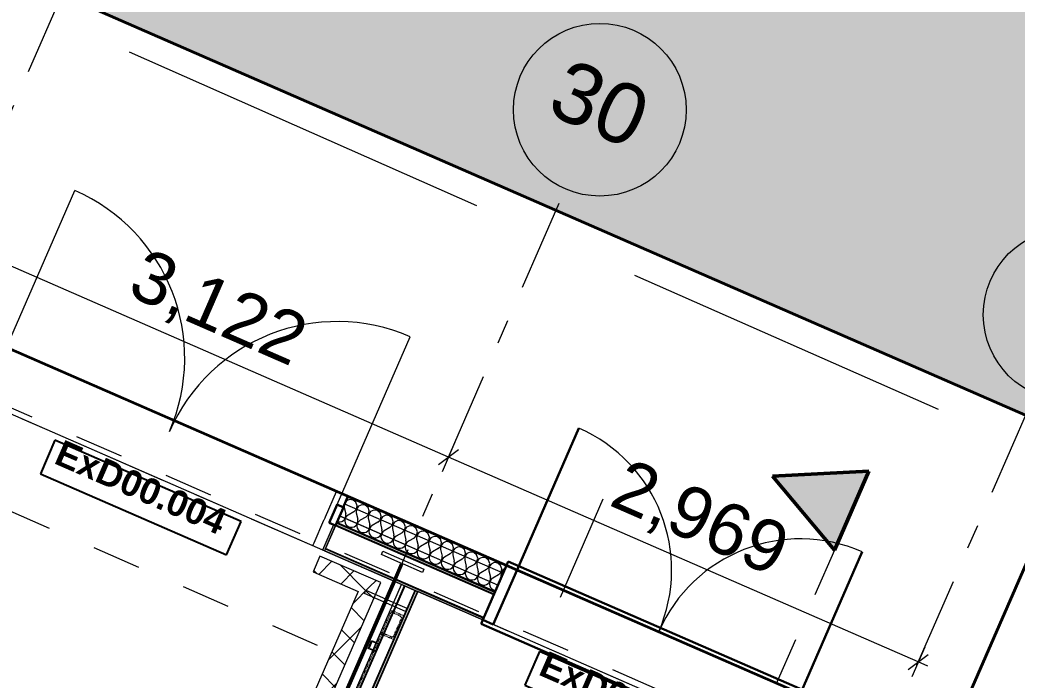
# Model space of a CAD drawing. Header units: millimetres. Extents: x -99530 to 1067232, y -97212 to 137997.
# Drawn here: x 17116 to 22893, y -31036 to -27214 of the extents above; entities that cross this region are included whole.
import ezdxf
from ezdxf.enums import TextEntityAlignment as Align

# ---------------------------------------------------------------- set-up
doc = ezdxf.new("R2010")
doc.units = ezdxf.units.MM
doc.header["$MEASUREMENT"] = 0
for name, pattern in [('3MM-HIDDEN', [6, 3, -3]), ('Dashed', [564.444447, 282.222223, -282.222223]), ('Double Dashed', [1093.611073, 529.166651, -211.666656, 141.111112, -211.666656])]:
    doc.linetypes.add(name, pattern=pattern)
for name, color, linetype, lineweight in [('A-20-M_Hard_Landscape_Pen_No__193', 7, 'Continuous', 18), ('A-25-M_Wall_Ext_Pen_No__87', 8, 'Continuous', 20), ('A-25-M_Wall_Int_Pen_No__1', 7, 'Continuous', 13), ('A-95-MC_Marker_Section_P2.Marker_Pen_No__1', 7, 'Continuous', 13), ('COLUMN.IFC Import_Pen_No__2', 8, 'Continuous', 15), ('New_A-20-M_Hard_Landscape-Phase 2_Pen_No__1', 7, 'Continuous', 13), ('New_A-25-M_Wall_Ext_Pen_No__1', 7, 'Continuous', 13), ('New_A-25-M_Wall_Int_Pen_No__1', 7, 'Continuous', 13), ('New_A-95-D_Dim_Grid.Dim_Pen_No__4', 7, 'Continuous', 20), ('New_A-95-P_Drawing_Pen_No__156', 5, 'Continuous', 50), ('New_ArchiCAD Door Markers_Pen_No__1', 7, 'Continuous', 13), ('New_ArchiCAD Door Markers_Pen_No__5', 7, 'Continuous', 25), ('New_ArchiCAD Doors_Pen_No__1', 7, 'Continuous', 13), ('New_ArchiCAD Doors_Pen_No__3', 7, 'Continuous', 18), ('New_ArchiCAD Zone Stamps_Pen_No__6', 7, 'Continuous', 35), ('New_ArchiCAD Zone Stamps_Pen_No__9', 7, 'Continuous', 13)]:
    doc.layers.add(name, color=color, linetype=linetype, lineweight=lineweight)
for name, color, linetype in [('A-25-M_Wall_Ext', 7, 'Continuous'), ('A-25-M_Wall_Int', 7, 'Continuous'), ('A-95-MC_Marker_Section_P2.Marker', 7, 'Continuous'), ('COLUMN.IFC Import', 7, 'Continuous'), ('New_A-05-M_Gross_Int_Circulation', 7, 'Continuous'), ('New_A-05-M_Gross_Int_Engineering', 7, 'Continuous'), ('New_A-15-MG_Structural_Grid_Phase_2', 7, 'Continuous'), ('New_A-20-M_Hard_Landscape', 7, 'Continuous'), ('New_A-25-M_Wall_Ext', 7, 'Continuous'), ('New_A-25-M_Wall_Int', 7, 'Continuous'), ('New_A-95-D_Dim_Grid.Dim', 7, 'Continuous'), ('New_ArchiCAD Door Markers', 7, 'Continuous'), ('New_ArchiCAD Doors', 7, 'Continuous')]:
    doc.layers.add(name, color=color, linetype=linetype)
for name, color, linetype, lineweight, true_color in [('A-25-M_Wall_Int_Pen_No__107', 7, 'Continuous', 15, 0xa6a6a6), ('A-95-MC_Marker_Section_P2.Marker_Pen_No__25', 7, 'Continuous', 50, 0x2a2a2a), ('New_A-05-M_Gross_Int_Circulation_Pen_No__74', 7, 'Continuous', 20, 0x606060), ('New_A-05-M_Gross_Int_Engineering_Pen_No__74', 7, 'Continuous', 20, 0x606060), ('New_A-15-MG_Structural_Grid_Phase_2_Pen_No__222', 7, 'Continuous', 13, 0x65af33), ('New_A-20-M_Hard_Landscape-Phase 2_Pen_No__102', 7, 'Continuous', 15, 0xcccccc), ('New_A-20-M_Hard_Landscape-Phase 2_Pen_No__148', 7, 'Continuous', 0, 0x444444), ('New_A-20-M_Hard_Landscape_Pen_No__53', 7, 'Continuous', 35, 0x444444), ('New_A-25-M_Wall_Ext_Pen_No__107', 7, 'Continuous', 15, 0xa6a6a6), ('New_A-25-M_Wall_Int_Pen_No__107', 7, 'Continuous', 15, 0xa6a6a6), ('New_A-35-M_FFE_Fixed_Pen_No__64', 7, 'Continuous', 20, 0x606060), ('New_A-95-P_Drawing_Pen_No__241', 7, 'Continuous', 13, 0xc30c20), ('New_A-95-P_Drawing_Pen_No__61', 7, 'Continuous', 20, 0x6a6a6a), ('New_ArchiCAD Doors_Pen_No__23', 7, 'Continuous', 30, 0x2a2a2a), ('New_ArchiCAD Doors_Pen_No__43', 7, 'Continuous', 30, 0x444444), ('New_ArchiCAD Doors_Pen_No__63', 7, 'Continuous', 20, 0x606060)]:
    doc.layers.add(name, color=color, linetype=linetype, lineweight=lineweight, true_color=true_color)
doc.styles.add('GENERATED_STYLE_1', font='')
doc.styles.add('GENERATED_STYLE_2', font='')
doc.styles.add('GENERATED_STYLE_3', font='')
doc.styles.add('GENERATED_STYLE_4', font='')
doc.styles.get('GENERATED_STYLE_1').set_extended_font_data('Arial', bold=True)
doc.styles.get('GENERATED_STYLE_2').set_extended_font_data('Swis721 BT', bold=True)
doc.styles.get('GENERATED_STYLE_3').set_extended_font_data('Arial')
doc.styles.get('GENERATED_STYLE_4').set_extended_font_data('Swis721 BT')
doc.linetypes.add('Double Slash', pattern='A,0,[6,EC-MA-00-GF-DR-A-00361 Phase 2 Hub Ground Floor GA-S2-P191.Shx,S=15.679012,R=0,X=0,Y=0],-1975.555563,0', length=1975.555563)
doc.dimstyles.new('GENERATED_STYLE__5', dxfattribs={"dimtxt": 300, "dimasz": 95, "dimexe": 0.18, "dimexo": 0, "dimgap": 0.09, "dimtad": 1, "dimdec": 0, "dimzin": 0, "dimdsep": 46, "dimtxsty": 'GENERATED_STYLE_4', "dimblk": 'ARROWHEAD_2', "dimblk1": 'ARROWHEAD_2', "dimblk2": 'ARROWHEAD_2', "dimcen": 0.09, "dimclrd": 7, "dimclre": 7, "dimclrt": 7, "dimadec": 0, "dimazin": 0, "dimtfac": 1, "dimtdec": 4, "dimtmove": 0, "dimatfit": 3, "dimfxl": 1, "dimtolj": 1, "dimtzin": 0, "dimarcsym": 0})
pattern_1 = [(0, (0, 0), (0, 173.2051), [0, -100]), (0, (50, 86.6), (0, 173.2051), [0, -100])]
pattern_2 = [(45, (0, 0), (-91.92388, 91.92388), []), (135, (0, 0), (91.92388, 91.92388), [])]

# ---------------------------------------------------------------- blocks, each defined once
blk = doc.blocks.new('Mesh_13_1', base_point=(11992.7, -24727.1))
at = {"layer": 'New_A-20-M_Hard_Landscape_Pen_No__53', "linetype": 'Continuous', "flags": 128}
blk.add_lwpolyline([(11992.7, -24727.1), (11193.3, -26560.4), (22460.6, -31473.5), (23260, -29640.2), (13970.8, -25589.7), (19905.1, -11980.5), (28925.9, -15914), (28987.7, -15772.3), (40919.8, -20975.3), (41987.2, -18527.4), (19056.2, -8528.3)], close=True, dxfattribs=at)
blk = doc.blocks.new('Mesh_23_2', base_point=(11792.7, -55938.3))
at = {"layer": 'New_A-20-M_Hard_Landscape_Pen_No__53', "linetype": 'Continuous', "flags": 128}
blk.add_lwpolyline([(11792.7, -55938.3), (14359.3, -57057.5), (15158.7, -55224.2), (25027.4, -32592.2), (25826.6, -30759.4), (23260, -29640.2), (22460.6, -31473.5), (12592.1, -54105)], close=True, dxfattribs=at)
blk = doc.blocks.new('Wall_310_2', base_point=(19885.8, -30485.6))
at = {"layer": 'A-25-M_Wall_Ext_Pen_No__87', "linetype": 'Continuous', "flags": 128}
for points in [[(18997.7, -30019.8), (18968.9, -30085.8)], [(18998.5, -30017.9), (18997.7, -30019.8)], [(19915.4, -30417.7), (18998.5, -30017.9)], [(18968.9, -30085.8), (19885.8, -30485.6)], [(19914.6, -30419.6), (19885.8, -30485.6)], [(19915.4, -30417.7), (19914.6, -30419.6)]]:
    blk.add_lwpolyline(points, dxfattribs=at)
blk = doc.blocks.new('Wall_311_2', base_point=(19797.5, -30688.1))
at = {"layer": 'A-25-M_Wall_Ext_Pen_No__87', "linetype": 'Continuous', "flags": 128}
for points in [[(18968.8, -30086.2), (18952.8, -30122.8)], [(19885.6, -30486), (18968.8, -30086.2)], [(18944.4, -30142.1), (18886.8, -30274.1)], [(18945.6, -30139.3), (18944.4, -30142.1)], [(18950.4, -30128.3), (18945.6, -30139.3)], [(18952.8, -30122.8), (18950.4, -30128.3)], [(18885.6, -30276.8), (18880.6, -30288.3)], [(18880.6, -30288.3), (19797.5, -30688.1)], [(18886.8, -30274.1), (18885.6, -30276.8)], [(19885.6, -30486), (19869.7, -30522.7)], [(19861.3, -30541.9), (19803.7, -30673.9)], [(19862.5, -30539.2), (19861.3, -30541.9)], [(19867.3, -30528.2), (19862.5, -30539.2)], [(19869.7, -30522.7), (19867.3, -30528.2)], [(19803.7, -30673.9), (19802.5, -30676.7)], [(19802.5, -30676.7), (19797.5, -30688.1)]]:
    blk.add_lwpolyline(points, dxfattribs=at)
blk = doc.blocks.new('Mechanical Workshop_INB 0303_93_2', base_point=(13722.8, -34159.5))
at = {"layer": 'New_A-05-M_Gross_Int_Engineering_Pen_No__74', "linetype": 'Continuous'}
for p, q in [((19327.2, -30483), (12417.6, -27470.1)), ((15072.4, -40240.7), (19327.2, -30483))]:
    blk.add_line(p, q, dxfattribs=at)
at = {"layer": 'New_ArchiCAD Zone Stamps_Pen_No__6'}
for tag, height, style, p in [('ROOM_NAME', 250, 'GENERATED_STYLE_1', (12526, -32441.1)), ('zoneNameLine2', 250, 'GENERATED_STYLE_1', (12337.5, -32873.3)), ('ROOM_NUMBER', 200, 'GENERATED_STYLE_3', (12149.1, -33294)), ('measuredAreaCode', 200, 'GENERATED_STYLE_3', (11992.1, -33654.1)), ('DUMMY_649', 200, 'GENERATED_STYLE_3', (12299.5, -33788.1)), ('DUMMY_650', 200, 'GENERATED_STYLE_3', (12788.8, -34001.5)), ('DUMMY_651', 133.3, 'GENERATED_STYLE_3', (13068.1, -34108.1))]:
    blk.add_attdef(tag, text='', height=height, rotation=336.44041, dxfattribs=dict(at, style=style)).set_placement(p, align=Align.TOP_LEFT)
blk = doc.blocks.new('Stair 05_INB 0357_102_2', base_point=(18980.6, -35215.2))
at = {"layer": 'New_A-05-M_Gross_Int_Circulation_Pen_No__74', "linetype": 'Continuous'}
for p, q in [((19420.7, -30523.9), (16839.4, -36443.5)), ((22006.5, -31651.4), (19420.7, -30523.9))]:
    blk.add_line(p, q, dxfattribs=at)
at = {"layer": 'New_ArchiCAD Zone Stamps_Pen_No__9'}
for tag, height, style, p in [('ROOM_NAME', 250, 'GENERATED_STYLE_1', (18715.1, -33902.9)), ('zoneNameLine2', 250, 'GENERATED_STYLE_1', (18526.6, -34335)), ('ROOM_NUMBER', 200, 'GENERATED_STYLE_3', (18338.2, -34755.7)), ('measuredAreaCode', 200, 'GENERATED_STYLE_3', (18181.2, -35115.8)), ('DUMMY_649', 200, 'GENERATED_STYLE_3', (18488.6, -35249.9)), ('DUMMY_650', 200, 'GENERATED_STYLE_3', (18977.9, -35463.3)), ('DUMMY_651', 133.3, 'GENERATED_STYLE_3', (19257.2, -35569.8))]:
    blk.add_attdef(tag, text='', height=height, rotation=336.44041, dxfattribs=dict(at, style=style)).set_placement(p, align=Align.TOP_LEFT)
blk = doc.blocks.new('Mesh_24_2', base_point=(19905.1, -11980.5))
at = {"layer": 'New_A-20-M_Hard_Landscape_Pen_No__53', "linetype": 'Continuous', "flags": 128}
blk.add_lwpolyline([(19905.1, -11980.5), (13970.8, -25589.7), (23260, -29640.2), (26681.1, -21794.5), (26565.1, -21743.9), (26627.3, -21601.2), (24094.3, -20496.7), (26545.2, -14875.9), (26546.7, -14872.4)], close=True, dxfattribs=at)
blk = doc.blocks.new('*X1149')
at = {"layer": 'New_A-25-M_Wall_Ext_Pen_No__107', "linetype": 'Continuous'}
for p, q in [((18995, -30026), (18994.5, -30037.1)), ((18994.5, -30037.1), (19003.3, -30074.2)), ((19007.2, -29999.1), (19005.9, -30001)), ((19026.2, -29990.7), (19007.2, -29999.1)), ((19046.8, -29993.5), (19026.2, -29990.7)), ((19062.9, -30006.7), (19046.8, -29993.5)), ((19069.6, -30026.4), (19062.9, -30006.7)), ((19065, -30046.7), (19069.6, -30026.4)), ((19077, -30029.6), (19065.3, -30046.8)), ((19096, -30021.1), (19077, -30029.6)), ((19116.6, -30023.9), (19096, -30021.1)), ((19132.7, -30037.1), (19116.6, -30023.9)), ((19139.5, -30056.8), (19132.7, -30037.1)), ((18997.7, -30104.4), (19002.4, -30095)), ((19002.6, -30095.1), (18998.9, -30105)), ((19002.4, -30095), (19004.3, -30084.7)), ((19008.9, -30086.7), (19002.6, -30095.1)), ((19004.3, -30084.7), (19003.3, -30074.2)), ((19017.2, -30080.3), (19008.9, -30086.7)), ((19050.4, -30061.5), (19017.2, -30080.3)), ((19050.4, -30061.5), (19065, -30046.7)), ((19065.3, -30046.8), (19064.3, -30067.6)), ((19064.3, -30067.6), (19073.1, -30104.7)), ((19120.2, -30092), (19087.1, -30110.8)), ((19120.2, -30092), (19134.8, -30077.1)), ((19135.1, -30077.3), (19134.2, -30098.1)), ((19134.8, -30077.1), (19139.5, -30056.8)), ((19146.8, -30060), (19135.1, -30077.3)), ((19165.9, -30051.6), (19146.8, -30060)), ((19186.5, -30054.4), (19165.9, -30051.6)), ((19202.6, -30067.6), (19186.5, -30054.4)), ((19209.3, -30087.3), (19202.6, -30067.6)), ((19204.7, -30107.6), (19209.3, -30087.3)), ((19216.7, -30090.5), (19205, -30107.7)), ((19235.7, -30082), (19216.7, -30090.5)), ((19256.3, -30084.8), (19235.7, -30082)), ((19272.4, -30098), (19256.3, -30084.8)), ((18954.5, -30118.9), (18961.1, -30120.7)), ((18961.1, -30120.7), (18971.6, -30120.7)), ((18971.6, -30120.7), (18981.7, -30117.8)), ((18981.7, -30117.8), (18990.6, -30112.2)), ((18990.6, -30112.2), (18997.7, -30104.4)), ((18998.9, -30105), (18998, -30115.4)), ((18998, -30115.4), (19000, -30125.8)), ((19000, -30125.8), (19004.7, -30135.1)), ((19004.7, -30135.1), (19011.9, -30142.9)), ((19011.9, -30142.9), (19020.8, -30148.4)), ((19020.8, -30148.4), (19030.9, -30151.2)), ((19030.9, -30151.2), (19041.4, -30151.2)), ((19041.4, -30151.2), (19051.5, -30148.2)), ((19051.5, -30148.2), (19060.5, -30142.7)), ((19060.5, -30142.7), (19067.5, -30134.9)), ((19067.5, -30134.9), (19072.2, -30125.5)), ((19068.7, -30135.4), (19067.8, -30145.9)), ((19067.8, -30145.9), (19069.8, -30156.2)), ((19072.5, -30125.6), (19068.7, -30135.4)), ((19072.2, -30125.5), (19074.1, -30115.1)), ((19078.7, -30117.2), (19072.5, -30125.6)), ((19074.1, -30115.1), (19073.1, -30104.7)), ((19087.1, -30110.8), (19078.7, -30117.2)), ((19134.2, -30098.1), (19143, -30135.1)), ((19142, -30155.9), (19143.9, -30145.6)), ((19148.6, -30147.6), (19142.3, -30156.1)), ((19143.9, -30145.6), (19143, -30135.1)), ((19156.9, -30141.2), (19148.6, -30147.6)), ((19190.1, -30122.4), (19156.9, -30141.2)), ((19190.1, -30122.4), (19204.7, -30107.6)), ((19205, -30107.7), (19204, -30128.5)), ((19204, -30128.5), (19212.8, -30165.6)), ((19259.9, -30152.9), (19226.8, -30171.7)), ((19259.9, -30152.9), (19274.5, -30138)), ((19279.1, -30117.7), (19272.4, -30098)), ((19274.8, -30138.2), (19273.9, -30159)), ((19274.5, -30138), (19279.1, -30117.7)), ((19286.5, -30121), (19274.8, -30138.2)), ((19305.5, -30112.5), (19286.5, -30121)), ((19326.2, -30115.3), (19305.5, -30112.5)), ((19342.2, -30128.5), (19326.2, -30115.3)), ((19349, -30148.2), (19342.2, -30128.5)), ((19344.3, -30168.5), (19349, -30148.2)), ((19356.4, -30151.4), (19344.6, -30168.6)), ((19375.4, -30142.9), (19356.4, -30151.4)), ((19396, -30145.7), (19375.4, -30142.9)), ((19412.1, -30158.9), (19396, -30145.7)), ((19069.8, -30156.2), (19074.6, -30165.6)), ((19074.6, -30165.6), (19081.7, -30173.3)), ((19081.7, -30173.3), (19090.7, -30178.8)), ((19090.7, -30178.8), (19100.8, -30181.6)), ((19100.8, -30181.6), (19111.3, -30181.6)), ((19111.3, -30181.6), (19121.4, -30178.7)), ((19121.4, -30178.7), (19130.3, -30173.1)), ((19130.3, -30173.1), (19137.4, -30165.3)), ((19137.4, -30165.3), (19142, -30155.9)), ((19138.6, -30165.9), (19137.7, -30176.3)), ((19137.7, -30176.3), (19139.7, -30186.7)), ((19142.3, -30156.1), (19138.6, -30165.9)), ((19139.7, -30186.7), (19144.4, -30196.1)), ((19144.4, -30196.1), (19151.5, -30203.8)), ((19151.5, -30203.8), (19160.5, -30209.3)), ((19160.5, -30209.3), (19170.6, -30212.1)), ((19170.6, -30212.1), (19181.1, -30212.1)), ((19181.1, -30212.1), (19191.2, -30209.1)), ((19191.2, -30209.1), (19200.1, -30203.6)), ((19200.1, -30203.6), (19207.2, -30195.8)), ((19207.2, -30195.8), (19211.9, -30186.4)), ((19208.4, -30196.3), (19207.5, -30206.8)), ((19207.5, -30206.8), (19209.5, -30217.1)), ((19212.2, -30186.5), (19208.4, -30196.3)), ((19211.9, -30186.4), (19213.8, -30176)), ((19218.4, -30178.1), (19212.2, -30186.5)), ((19213.8, -30176), (19212.8, -30165.6)), ((19226.8, -30171.7), (19218.4, -30178.1)), ((19273.9, -30159), (19282.6, -30196)), ((19281.7, -30216.8), (19283.6, -30206.5)), ((19288.3, -30208.5), (19282, -30217)), ((19283.6, -30206.5), (19282.6, -30196)), ((19296.6, -30202.1), (19288.3, -30208.5)), ((19329.7, -30183.3), (19296.6, -30202.1)), ((19329.7, -30183.3), (19344.3, -30168.5)), ((19344.6, -30168.6), (19343.7, -30189.4)), ((19343.7, -30189.4), (19352.5, -30226.5)), ((19399.6, -30213.8), (19414.2, -30198.9)), ((19418.8, -30178.6), (19412.1, -30158.9)), ((19414.5, -30199.1), (19413.5, -30219.9)), ((19414.2, -30198.9), (19418.8, -30178.6)), ((19426.2, -30181.9), (19414.5, -30199.1)), ((19445.2, -30173.4), (19426.2, -30181.9)), ((19465.8, -30176.2), (19445.2, -30173.4)), ((19481.9, -30189.4), (19465.8, -30176.2)), ((19488.7, -30209.1), (19481.9, -30189.4)), ((19484, -30229.4), (19488.7, -30209.1)), ((19496, -30212.3), (19484.3, -30229.5)), ((19515, -30203.8), (19496, -30212.3)), ((19535.7, -30206.6), (19515, -30203.8)), ((19551.8, -30219.9), (19535.7, -30206.6)), ((19209.5, -30217.1), (19214.3, -30226.5)), ((19214.3, -30226.5), (19221.4, -30234.2)), ((19221.4, -30234.2), (19230.3, -30239.7)), ((19230.3, -30239.7), (19240.5, -30242.6)), ((19240.5, -30242.6), (19251, -30242.5)), ((19251, -30242.5), (19261.1, -30239.6)), ((19261.1, -30239.6), (19270, -30234)), ((19270, -30234), (19277, -30226.3)), ((19277, -30226.3), (19281.7, -30216.8)), ((19278.3, -30226.8), (19277.4, -30237.3)), ((19277.4, -30237.3), (19279.4, -30247.6)), ((19282, -30217), (19278.3, -30226.8)), ((19279.4, -30247.6), (19284.1, -30257)), ((19284.1, -30257), (19291.2, -30264.7)), ((19291.2, -30264.7), (19300.2, -30270.2)), ((19300.2, -30270.2), (19310.3, -30273)), ((19320.8, -30273), (19330.9, -30270.1)), ((19330.9, -30270.1), (19339.8, -30264.5)), ((19339.8, -30264.5), (19346.9, -30256.7)), ((19346.9, -30256.7), (19351.5, -30247.3)), ((19348.1, -30257.2), (19347.2, -30267.7)), ((19347.2, -30267.7), (19349.2, -30278)), ((19351.8, -30247.4), (19348.1, -30257.2)), ((19351.5, -30247.3), (19353.5, -30237)), ((19358.1, -30239), (19351.8, -30247.4)), ((19353.5, -30237), (19352.5, -30226.5)), ((19366.4, -30232.6), (19358.1, -30239)), ((19399.6, -30213.8), (19366.4, -30232.6)), ((19413.5, -30219.9), (19422.3, -30256.9)), ((19421.4, -30277.7), (19423.3, -30267.4)), ((19427.9, -30269.4), (19421.7, -30277.9)), ((19423.3, -30267.4), (19422.3, -30256.9)), ((19436.3, -30263), (19427.9, -30269.4)), ((19469.4, -30244.2), (19436.3, -30263)), ((19469.4, -30244.2), (19484, -30229.4)), ((19484.3, -30229.5), (19483.4, -30250.3)), ((19483.4, -30250.3), (19492.2, -30287.4)), ((19539.3, -30274.7), (19553.9, -30259.9)), ((19558.5, -30239.6), (19551.8, -30219.9)), ((19554.1, -30260), (19553.2, -30280.8)), ((19553.9, -30259.9), (19558.5, -30239.6)), ((19565.9, -30242.8), (19554.1, -30260)), ((19584.9, -30234.3), (19565.9, -30242.8)), ((19605.5, -30237.1), (19584.9, -30234.3)), ((19621.6, -30250.3), (19605.5, -30237.1)), ((19628.3, -30270), (19621.6, -30250.3)), ((19623.7, -30290.3), (19628.3, -30270)), ((19654.7, -30264.7), (19635.7, -30273.2)), ((19675.4, -30267.5), (19654.7, -30264.7)), ((19691.4, -30280.8), (19675.4, -30267.5)), ((19310.3, -30273), (19320.8, -30273)), ((19349.2, -30278), (19353.9, -30287.4)), ((19353.9, -30287.4), (19361.1, -30295.1)), ((19361.1, -30295.1), (19370, -30300.6)), ((19370, -30300.6), (19380.1, -30303.5)), ((19380.1, -30303.5), (19390.6, -30303.4)), ((19390.6, -30303.4), (19400.7, -30300.5)), ((19400.7, -30300.5), (19409.7, -30294.9)), ((19409.7, -30294.9), (19416.7, -30287.2)), ((19416.7, -30287.2), (19421.4, -30277.7)), ((19417.9, -30287.7), (19417, -30298.2)), ((19417, -30298.2), (19419, -30308.5)), ((19421.7, -30277.9), (19417.9, -30287.7)), ((19419, -30308.5), (19423.8, -30317.9)), ((19423.8, -30317.9), (19430.9, -30325.6)), ((19430.9, -30325.6), (19439.9, -30331.1)), ((19470.6, -30331), (19479.5, -30325.4)), ((19479.5, -30325.4), (19486.6, -30317.6)), ((19486.6, -30317.6), (19491.2, -30308.2)), ((19487.8, -30318.1), (19486.9, -30328.6)), ((19486.9, -30328.6), (19488.9, -30338.9)), ((19491.5, -30308.3), (19487.8, -30318.1)), ((19491.2, -30308.2), (19493.1, -30297.9)), ((19497.8, -30299.9), (19491.5, -30308.3)), ((19493.1, -30297.9), (19492.2, -30287.4)), ((19506.1, -30293.5), (19497.8, -30299.9)), ((19539.3, -30274.7), (19506.1, -30293.5)), ((19553.2, -30280.8), (19562, -30317.8)), ((19561.1, -30338.6), (19563, -30328.3)), ((19563, -30328.3), (19562, -30317.8)), ((19576, -30323.9), (19567.6, -30330.3)), ((19609.1, -30305.1), (19576, -30323.9)), ((19609.1, -30305.1), (19623.7, -30290.3)), ((19624, -30290.4), (19623.1, -30311.2)), ((19623.1, -30311.2), (19631.8, -30348.3)), ((19635.7, -30273.2), (19624, -30290.4)), ((19678.9, -30335.6), (19693.5, -30320.8)), ((19698.2, -30300.5), (19691.4, -30280.8)), ((19693.8, -30320.9), (19692.9, -30341.7)), ((19693.5, -30320.8), (19698.2, -30300.5)), ((19705.6, -30303.7), (19693.8, -30320.9)), ((19724.6, -30295.2), (19705.6, -30303.7)), ((19745.2, -30298), (19724.6, -30295.2)), ((19761.3, -30311.2), (19745.2, -30298)), ((19768, -30330.9), (19761.3, -30311.2)), ((19794.4, -30325.7), (19775.4, -30334.1)), ((19815, -30328.4), (19794.4, -30325.7)), ((19831.1, -30341.7), (19815, -30328.4)), ((19439.9, -30331.1), (19450, -30333.9)), ((19450, -30333.9), (19460.5, -30333.9)), ((19460.5, -30333.9), (19470.6, -30331)), ((19488.9, -30338.9), (19493.6, -30348.3)), ((19493.6, -30348.3), (19500.7, -30356)), ((19500.7, -30356), (19509.7, -30361.5)), ((19509.7, -30361.5), (19519.8, -30364.4)), ((19519.8, -30364.4), (19530.3, -30364.3)), ((19530.3, -30364.3), (19540.4, -30361.4)), ((19540.4, -30361.4), (19549.3, -30355.9)), ((19549.3, -30355.9), (19556.4, -30348.1)), ((19556.4, -30348.1), (19561.1, -30338.6)), ((19557.6, -30348.6), (19556.7, -30359.1)), ((19556.7, -30359.1), (19558.7, -30369.4)), ((19561.3, -30338.8), (19557.6, -30348.6)), ((19558.7, -30369.4), (19563.4, -30378.8)), ((19567.6, -30330.3), (19561.3, -30338.8)), ((19563.4, -30378.8), (19570.6, -30386.5)), ((19570.6, -30386.5), (19579.5, -30392)), ((19610.3, -30391.9), (19619.2, -30386.3)), ((19619.2, -30386.3), (19626.2, -30378.5)), ((19626.2, -30378.5), (19630.9, -30369.1)), ((19627.5, -30379.1), (19626.6, -30389.5)), ((19631.2, -30369.2), (19627.5, -30379.1)), ((19630.9, -30369.1), (19632.8, -30358.8)), ((19637.5, -30360.8), (19631.2, -30369.2)), ((19632.8, -30358.8), (19631.8, -30348.3)), ((19645.8, -30354.4), (19637.5, -30360.8)), ((19678.9, -30335.6), (19645.8, -30354.4)), ((19692.9, -30341.7), (19701.7, -30378.8)), ((19702.7, -30389.2), (19701.7, -30378.8)), ((19715.6, -30384.8), (19707.3, -30391.2)), ((19748.8, -30366), (19715.6, -30384.8)), ((19748.8, -30366), (19763.4, -30351.2)), ((19763.7, -30351.3), (19762.7, -30372.1)), ((19762.7, -30372.1), (19771.5, -30409.2)), ((19763.4, -30351.2), (19768, -30330.9)), ((19775.4, -30334.1), (19763.7, -30351.3)), ((19818.6, -30396.5), (19833.2, -30381.7)), ((19837.9, -30361.4), (19831.1, -30341.7)), ((19833.5, -30381.8), (19832.6, -30402.6)), ((19833.2, -30381.7), (19837.9, -30361.4)), ((19845.2, -30364.6), (19833.5, -30381.8)), ((19864.2, -30356.1), (19845.2, -30364.6)), ((19884.9, -30358.9), (19864.2, -30356.1)), ((19901, -30372.1), (19884.9, -30358.9)), ((19907.7, -30391.8), (19901, -30372.1)), ((19579.5, -30392), (19589.7, -30394.8)), ((19589.7, -30394.8), (19600.2, -30394.8)), ((19600.2, -30394.8), (19610.3, -30391.9)), ((19626.6, -30389.5), (19628.6, -30399.8)), ((19628.6, -30399.8), (19633.3, -30409.2)), ((19633.3, -30409.2), (19640.4, -30417)), ((19640.4, -30417), (19649.4, -30422.4)), ((19649.4, -30422.4), (19659.5, -30425.3)), ((19659.5, -30425.3), (19670, -30425.2)), ((19670, -30425.2), (19680.1, -30422.3)), ((19680.1, -30422.3), (19689, -30416.8)), ((19689, -30416.8), (19696.1, -30409)), ((19696.1, -30409), (19700.7, -30399.6)), ((19697.3, -30409.5), (19696.4, -30420)), ((19696.4, -30420), (19698.4, -30430.3)), ((19701, -30399.7), (19697.3, -30409.5)), ((19698.4, -30430.3), (19703.1, -30439.7)), ((19700.7, -30399.6), (19702.7, -30389.2)), ((19707.3, -30391.2), (19701, -30399.7)), ((19703.1, -30439.7), (19710.3, -30447.4)), ((19758.9, -30447.2), (19765.9, -30439.4)), ((19765.9, -30439.4), (19770.6, -30430)), ((19767.1, -30440), (19766.2, -30450.4)), ((19770.9, -30430.1), (19767.1, -30440)), ((19770.6, -30430), (19772.5, -30419.7)), ((19777.1, -30421.7), (19770.9, -30430.1)), ((19772.5, -30419.7), (19771.5, -30409.2)), ((19785.5, -30415.3), (19777.1, -30421.7)), ((19818.6, -30396.5), (19785.5, -30415.3)), ((19832.6, -30402.6), (19841.4, -30439.7)), ((19842.3, -30450.1), (19841.4, -30439.7)), ((19888.5, -30427), (19855.3, -30445.8)), ((19888.5, -30427), (19903.1, -30412.1)), ((19903.3, -30412.2), (19902.4, -30433)), ((19902.4, -30433), (19904.6, -30442.4)), ((19903.1, -30412.1), (19907.7, -30391.8)), ((19915.1, -30395), (19903.3, -30412.2)), ((19927.8, -30389.4), (19915.1, -30395)), ((19710.3, -30447.4), (19719.2, -30452.9)), ((19719.2, -30452.9), (19729.3, -30455.7)), ((19729.3, -30455.7), (19739.8, -30455.7)), ((19739.8, -30455.7), (19749.9, -30452.8)), ((19749.9, -30452.8), (19758.9, -30447.2)), ((19766.2, -30450.4), (19768.2, -30460.8)), ((19768.2, -30460.8), (19773, -30470.1)), ((19773, -30470.1), (19780.1, -30477.9)), ((19780.1, -30477.9), (19789.1, -30483.4)), ((19789.1, -30483.4), (19799.2, -30486.2)), ((19799.2, -30486.2), (19809.7, -30486.1)), ((19809.7, -30486.1), (19819.8, -30483.2)), ((19819.8, -30483.2), (19828.7, -30477.7)), ((19828.7, -30477.7), (19835.8, -30469.9)), ((19835.8, -30469.9), (19840.4, -30460.5)), ((19837, -30470.4), (19836.1, -30480.9)), ((19836.1, -30480.9), (19838.1, -30491.2)), ((19840.7, -30460.6), (19837, -30470.4)), ((19838.1, -30491.2), (19842.8, -30500.6)), ((19840.4, -30460.5), (19842.3, -30450.1)), ((19847, -30452.2), (19840.7, -30460.6)), ((19842.8, -30500.6), (19849.9, -30508.3)), ((19855.3, -30445.8), (19847, -30452.2)), ((19849.9, -30508.3), (19858.9, -30513.8)), ((19858.9, -30513.8), (19869, -30516.6)), ((19869, -30516.6), (19872.3, -30516.6))]:
    blk.add_line(p, q, dxfattribs=at)
blk = doc.blocks.new('Double Door with Transom 19_2')
at = {"layer": 'New_ArchiCAD Doors_Pen_No__1', "linetype": 'Continuous'}
for p, q in [((-961.5, 0), (-973.5, 0)), ((-961.5, -4.5), (-961.5, 0)), ((961.5, -4.5), (961.5, 0)), ((961.5, 0), (973.5, 0)), ((-961.5, -164.5), (-961.5, -4.5)), ((961.5, -164.5), (961.5, -4.5)), ((-961.5, -170.5), (-961.5, -164.5)), ((-961.5, -182.5), (-961.5, -170.5)), ((961.5, -170.5), (961.5, -164.5)), ((961.5, -182.5), (961.5, -170.5)), ((-961.5, -185.5), (-961.5, -182.5)), ((-961.5, -329.5), (-961.5, -185.5)), ((961.5, -185.5), (961.5, -182.5)), ((961.5, -329.5), (961.5, -185.5)), ((-961.5, -332.5), (-961.5, -329.5)), ((-961.5, -345), (-961.5, -332.5)), ((961.5, -332.5), (961.5, -329.5)), ((961.5, -345), (961.5, -332.5))]:
    blk.add_line(p, q, dxfattribs=at)
at = {"layer": 'New_ArchiCAD Doors_Pen_No__43', "linetype": 'Continuous'}
for p, q in [((-895.5, 0), (-895.5, 895.5)), ((895.5, 0), (895.5, 895.5)), ((961.5, 25), (-961.5, 25)), ((-961.5, 25), (-961.5, 0)), ((-895.5, 0), (-961.5, 0)), ((-961.5, 0), (-961.5, -345)), ((-895.5, -345), (-895.5, 0)), ((961.5, 0), (895.5, 0)), ((895.5, 0), (895.5, -345)), ((961.5, 0), (961.5, 25)), ((961.5, -345), (961.5, 0)), ((-961.5, -345), (-961.5, -370)), ((-961.5, -345), (-895.5, -345)), ((895.5, -345), (961.5, -345)), ((961.5, -370), (961.5, -345)), ((-961.5, -370), (961.5, -370))]:
    blk.add_line(p, q, dxfattribs=at)
at = {"layer": 'New_ArchiCAD Doors_Pen_No__63', "linetype": 'Continuous'}
for centre, start, end in [((-895.5, 0), 0, 90), ((895.5, 0), 90, 180)]:
    blk.add_arc(centre, 895.5, start, end, dxfattribs=at)
blk = doc.blocks.new('Door Stamp 17')
at = {"layer": 'New_ArchiCAD Door Markers_Pen_No__5', "linetype": 'Continuous'}
for p, q in [((587.8, 247.9), (-589.5, 247.9)), ((-589.5, 247.9), (-589.5, 36.1)), ((587.8, 247.9), (-589.5, 247.9)), ((587.8, 36.1), (587.8, 247.9)), ((-589.5, 36.1), (587.8, 36.1))]:
    blk.add_line(p, q, dxfattribs=at)
at = {"layer": 'New_ArchiCAD Door Markers_Pen_No__1', "style": 'GENERATED_STYLE_2'}
blk.add_attdef('AC_WIDO_ID', text='', height=150, rotation=180, dxfattribs=at).set_placement((529, 292.5), align=Align.BOTTOM_LEFT)
blk = doc.blocks.new('Simple Door Opening_13')
at = {"layer": 'New_ArchiCAD Doors_Pen_No__1', "linetype": 'Continuous'}
for p, q in [((-1025, 345), (-1025, 340.5)), ((-1025, 340.5), (-1025, 180.5)), ((1025, 345), (1025, 340.5)), ((1025, 340.5), (1025, 180.5)), ((-1025, 180.5), (-1025, 174.5)), ((-1025, 174.5), (-1025, 162.5)), ((1025, 180.5), (1025, 174.5)), ((1025, 174.5), (1025, 162.5)), ((-1025, 162.5), (-1025, 159.5)), ((-1025, 159.5), (-1025, 15.5)), ((1025, 162.5), (1025, 159.5)), ((1025, 159.5), (1025, 15.5)), ((-1025, 15.5), (-1025, 12.5)), ((-1025, 12.5), (-1025, 0)), ((1025, 15.5), (1025, 12.5)), ((1025, 12.5), (1025, 0))]:
    blk.add_line(p, q, dxfattribs=at)
blk = doc.blocks.new('Double Door 19_4')
at = {"layer": 'New_ArchiCAD Doors_Pen_No__1', "linetype": 'Continuous'}
for p, q in [((-1100, -94.5), (-1100, 0)), ((1100, -94.5), (1100, 0)), ((-1100, -100.5), (-1100, -94.5)), ((-1100, -112.5), (-1100, -100.5)), ((-1100, -115), (-1100, -112.5)), ((1100, -100.5), (1100, -94.5)), ((1100, -112.5), (1100, -100.5)), ((1100, -115), (1100, -112.5))]:
    blk.add_line(p, q, dxfattribs=at)
at = {"layer": 'New_ArchiCAD Doors_Pen_No__23', "linetype": 'Continuous'}
for p, q in [((-1060, 0), (-1100, 0)), ((-1100, 0), (-1100, -115)), ((-1060, -115), (-1060, 0)), ((1100, 0), (1060, 0)), ((1060, 0), (1060, -115)), ((1100, -115), (1100, 0)), ((-1100, -115), (-1060, -115)), ((1060, -115), (1100, -115))]:
    blk.add_line(p, q, dxfattribs=at)
at = {"layer": 'New_ArchiCAD Doors_Pen_No__3', "linetype": 'Continuous'}
for p, q in [((-1060, 0), (-1060, 1060)), ((1060, 0), (1060, 1060))]:
    blk.add_line(p, q, dxfattribs=at)
for centre, start, end in [((-1060, 0), 0, 90), ((1060, 0), 90, 180)]:
    blk.add_arc(centre, 1060, start, end, dxfattribs=at)
blk = doc.blocks.new('Door Stamp 17_2')
at = {"layer": 'New_ArchiCAD Door Markers_Pen_No__5', "linetype": 'Continuous'}
for p, q in [((587.8, 247.9), (-589.5, 247.9)), ((-589.5, 247.9), (-589.5, 36.1)), ((587.8, 247.9), (-589.5, 247.9)), ((587.8, 36.1), (587.8, 247.9)), ((-589.5, 36.1), (587.8, 36.1))]:
    blk.add_line(p, q, dxfattribs=at)
at = {"layer": 'New_ArchiCAD Door Markers_Pen_No__1', "style": 'GENERATED_STYLE_2'}
blk.add_attdef('AC_WIDO_ID', text='', height=150, rotation=180, dxfattribs=at).set_placement((529, 292.7), align=Align.BOTTOM_LEFT)
blk = doc.blocks.new('Wall_335_2', base_point=(22006.6, -31651.4))
at = {"layer": 'New_A-25-M_Wall_Ext_Pen_No__107', "linetype": 'Continuous'}
h = blk.add_hatch(dxfattribs=at)
h.set_pattern_fill('Plaster_0002', color=256, style=0, pattern_type=2)
h.set_pattern_definition(pattern_1)
h.paths.add_polyline_path([(19018.5, -29972.1), (19014.4, -29970.3), (18986.4, -30034.4), (18990.5, -30036.2), (19016.7, -29976.2)])
h = blk.add_hatch(dxfattribs=at)
h.set_pattern_fill('Plaster_0002', color=256, style=0, pattern_type=2)
h.set_pattern_definition(pattern_1)
h.paths.add_polyline_path([(19018.5, -29972.1), (19016.7, -29976.2), (19933.6, -30376), (19935.4, -30371.9)])
for points in [[(18869.2, -30283.3), (18880.6, -30288.3), (18885.6, -30276.8), (18944.6, -30141.6), (18933.1, -30136.6)], [(18945.6, -30139.3), (19862.5, -30539.2), (19867.3, -30528.2), (18950.4, -30128.3)], [(18880.6, -30288.3), (19797.5, -30688.1), (19802.5, -30676.7), (18885.6, -30276.8)]]:
    blk.add_hatch(color=256, dxfattribs=at).paths.add_polyline_path(points)
at = {"layer": 'New_A-25-M_Wall_Ext_Pen_No__107', "linetype": 'Continuous', "lineweight": 0, "true_color": 0x535353}
for points in [[(18944.6, -30141.6), (18944.4, -30142.1), (19861.3, -30541.9), (19862.5, -30539.2), (18945.6, -30139.3)], [(18885.6, -30276.8), (19802.5, -30676.7), (19803.7, -30673.9), (18886.8, -30274.1)]]:
    blk.add_hatch(color=251, dxfattribs=at).paths.add_polyline_path(points)
at = {"layer": 'New_A-25-M_Wall_Ext_Pen_No__1', "linetype": 'Continuous'}
for p, q in [((18986.4, -30034.4), (19014.4, -29970.3)), ((19016.7, -29976.2), (18990.5, -30036.2)), ((19018.5, -29972.1), (19014.4, -29970.3)), ((19933.6, -30376), (19016.7, -29976.2)), ((18952.8, -30122.8), (18990.5, -30036.2)), ((18990.5, -30036.2), (18986.4, -30034.4)), ((18933.1, -30136.6), (18869.2, -30283.3)), ((18885.6, -30276.8), (18944.6, -30141.6)), ((18944.6, -30141.6), (18933.1, -30136.6)), ((19861.3, -30541.9), (18944.4, -30142.1)), ((18944.6, -30141.6), (18945.6, -30139.3)), ((18945.6, -30139.3), (18950.4, -30128.3)), ((19862.5, -30539.2), (18945.6, -30139.3)), ((18950.4, -30128.3), (18952.8, -30122.8)), ((19867.3, -30528.2), (18950.4, -30128.3)), ((19869.7, -30522.7), (18952.8, -30122.8)), ((18880.6, -30288.3), (18869.2, -30283.3)), ((18885.6, -30276.8), (19802.5, -30676.7)), ((19803.7, -30673.9), (18886.8, -30274.1)), ((19869.7, -30522.7), (19933.6, -30376)), ((19935.4, -30371.9), (19924.4, -30367.1)), ((19933.6, -30376), (19935.4, -30371.9)), ((19803.7, -30673.9), (19861.3, -30541.9)), ((19861.3, -30541.9), (19862.5, -30539.2)), ((19862.5, -30539.2), (19867.3, -30528.2)), ((19867.3, -30528.2), (19869.7, -30522.7)), ((19802.5, -30676.7), (19803.7, -30673.9)), ((19797.5, -30688.1), (19802.5, -30676.7))]:
    blk.add_line(p, q, dxfattribs=at)
at = {"layer": 'New_A-25-M_Wall_Ext_Pen_No__1', "linetype": 'Continuous', "flags": 128}
for points in [[(19935.4, -30371.9), (19018.5, -29972.1)], [(18880.6, -30288.3), (19797.5, -30688.1)]]:
    blk.add_lwpolyline(points, dxfattribs=at)
at = {"layer": 'New_A-25-M_Wall_Ext', "color": 250, "lineweight": 50, "true_color": 0x2a2a2a}
blk.add_blockref('*X1149', (0, 0), dxfattribs=at)
at = {"layer": 'New_ArchiCAD Door Markers'}
ref = blk.add_blockref('Door Stamp 17_2', (17872.3, -29848.6), dxfattribs=dict(at, rotation=156.4404115839876))
ref.add_attrib('AC_WIDO_ID', 'ExD00.004', dxfattribs={"layer": 'New_ArchiCAD Door Markers_Pen_No__1', "color": 7, "height": 150, "rotation": 336.44041, "style": 'GENERATED_STYLE_2'}).set_placement((17288.3, -29819.6), align=Align.BOTTOM_LEFT)
ref = blk.add_blockref('Door Stamp 17', (20678.9, -31072.4), dxfattribs=dict(at, rotation=156.4404115839876))
ref.add_attrib('AC_WIDO_ID', 'ExD00.005', dxfattribs={"layer": 'New_ArchiCAD Door Markers_Pen_No__1', "color": 7, "height": 150, "rotation": 336.44041, "style": 'GENERATED_STYLE_2'}).set_placement((20094.9, -31043.6), align=Align.BOTTOM_LEFT)
at = {"layer": 'New_ArchiCAD Doors', "color": 251, "linetype": 'Continuous', "lineweight": 20, "true_color": 0x606060, "zscale": 1000, "rotation": 336.4404115839876}
for name, p in [('Double Door 19_4', (17982.2, -29596.6)), ('Double Door with Transom 19_2', (20816.8, -30756.2))]:
    blk.add_blockref(name, p, dxfattribs=at)
at = {"layer": 'New_ArchiCAD Doors', "color": 251, "linetype": 'Continuous', "lineweight": 20, "true_color": 0x606060, "xscale": -1, "zscale": 1000, "rotation": 336.4404115839876}
blk.add_blockref('Simple Door Opening_13', (17872.3, -29848.6), dxfattribs=at)
blk = doc.blocks.new('Wall_408_2', base_point=(17250.1, -34708.1))
at = {"layer": 'A-25-M_Wall_Int_Pen_No__107', "linetype": 'Continuous'}
h = blk.add_hatch(dxfattribs=at)
h.set_pattern_fill('Concrete_Block_0002', color=256, style=0, pattern_type=2)
h.set_pattern_definition(pattern_2)
h.paths.add_polyline_path([(17341.7, -34748.1), (19206.4, -30471.7), (19074.8, -30523.4), (17250.1, -34708.1)])
at = {"layer": 'A-25-M_Wall_Int_Pen_No__1', "linetype": 'Continuous', "flags": 128}
for points in [[(17341.7, -34748.1), (19206.4, -30471.7)], [(19074.8, -30523.4), (17250.1, -34708.1)]]:
    blk.add_lwpolyline(points, dxfattribs=at)
blk = doc.blocks.new('Wall_416_2', base_point=(17408.9, -35137.4))
at = {"layer": 'New_A-25-M_Wall_Int_Pen_No__107', "linetype": 'Continuous', "lineweight": 0, "true_color": 0x535353}
for points in [[(19342.3, -30490.9), (17331, -35103.5), (17333.8, -35104.7), (19345.1, -30492.1)], [(19403.7, -30517.6), (17392.4, -35130.3), (17395.2, -35131.5), (19406.5, -30518.8)]]:
    blk.add_hatch(color=251, dxfattribs=at).paths.add_polyline_path(points)
at = {"layer": 'New_A-25-M_Wall_Int_Pen_No__107', "linetype": 'Continuous'}
blk.add_hatch(color=256, dxfattribs=at).paths.add_polyline_path([(19406.5, -30518.8), (17395.2, -35131.5), (17408.9, -35137.4), (19420.2, -30524.8)])
at = {"layer": 'New_A-25-M_Wall_Int_Pen_No__1', "linetype": 'Continuous'}
for p, q in [((19345.1, -30492.1), (17333.8, -35104.7)), ((19403.7, -30517.6), (17392.4, -35130.3)), ((19406.5, -30518.8), (17395.2, -35131.5))]:
    blk.add_line(p, q, dxfattribs=at)
at = {"layer": 'New_A-25-M_Wall_Int_Pen_No__1', "linetype": 'Continuous', "flags": 128}
for points in [[(19342.3, -30490.9), (17331, -35103.5)], [(19420.2, -30524.8), (19342.3, -30490.9)], [(17408.9, -35137.4), (19420.2, -30524.8)]]:
    blk.add_lwpolyline(points, dxfattribs=at)
blk = doc.blocks.new('Wall_506_2', base_point=(18814.4, -30409.8))
at = {"layer": 'A-25-M_Wall_Int_Pen_No__107', "linetype": 'Continuous'}
h = blk.add_hatch(dxfattribs=at)
h.set_pattern_fill('Concrete_Block_0002', color=256, style=0, pattern_type=2)
h.set_pattern_definition(pattern_2)
h.paths.add_polyline_path([(18814.4, -30409.8), (19074.8, -30523.4), (19206.4, -30471.7), (18854.3, -30318.2)])
at = {"layer": 'A-25-M_Wall_Int_Pen_No__1', "linetype": 'Continuous', "flags": 128}
for points in [[(18854.3, -30318.2), (18814.4, -30409.8)], [(19206.4, -30471.7), (18854.3, -30318.2)], [(18814.4, -30409.8), (19074.8, -30523.4)]]:
    blk.add_lwpolyline(points, dxfattribs=at)
blk = doc.blocks.new('Discrete Accessory 590')
at = {"layer": 'COLUMN.IFC Import_Pen_No__2', "linetype": 'Continuous'}
for p, q in [((-25, 25), (25, 25)), ((-25, -25), (-25, 25)), ((-21, 21), (-21, -21)), ((21, 21), (-21, 21)), ((21, -21), (21, 21)), ((25, 25), (25, -25)), ((25, -25), (-25, -25)), ((-21, -21), (21, -21))]:
    blk.add_line(p, q, dxfattribs=at)
blk = doc.blocks.new('Column 17')
at = {"layer": 'COLUMN.IFC Import_Pen_No__2', "linetype": 'Continuous'}
for p, q in [((-129.4, 133.35), (129.4, 133.35)), ((-129.4, 112.85), (-129.4, 133.35)), ((129.4, 133.35), (129.4, 112.85)), ((-6.4, 112.85), (-129.4, 112.85)), ((-6.4, -112.85), (-6.4, 112.85)), ((6.4, 112.85), (6.4, -112.85)), ((129.4, 112.85), (6.4, 112.85)), ((-129.4, -112.85), (-6.4, -112.85)), ((-129.4, -133.35), (-129.4, -112.85)), ((6.4, -112.85), (129.4, -112.85)), ((129.4, -112.85), (129.4, -133.35)), ((129.4, -133.35), (-129.4, -133.35))]:
    blk.add_line(p, q, dxfattribs=at)
blk = doc.blocks.new('Standard grid marker_14')
at = {"layer": 'New_A-15-MG_Structural_Grid_Phase_2_Pen_No__222', "linetype": 'Double Dashed'}
blk.add_line((20268.4, 0), (27450.4, 0), dxfattribs=at)
at = {"layer": 'New_A-15-MG_Structural_Grid_Phase_2_Pen_No__222', "linetype": 'Continuous'}
blk.add_circle((27950.4, 0), 500, dxfattribs=at)
at = {"layer": 'New_A-15-MG_Structural_Grid_Phase_2_Pen_No__222', "style": 'GENERATED_STYLE_4'}
for tag, p in [('AC_MarkerText_1_0', (-500, 36.5)), ('AC_MarkerText_1_1', (27950.4, 36.5))]:
    blk.add_attdef(tag, text='', height=350, rotation=270, dxfattribs=at).set_placement(p, align=Align.MIDDLE_CENTER)
blk = doc.blocks.new('Standard grid marker_15')
at = {"layer": 'New_A-15-MG_Structural_Grid_Phase_2_Pen_No__222', "linetype": 'Double Dashed'}
blk.add_line((20268.4, 0), (27450.4, 0), dxfattribs=at)
at = {"layer": 'New_A-15-MG_Structural_Grid_Phase_2_Pen_No__222', "linetype": 'Continuous'}
blk.add_circle((27950.4, 0), 500, dxfattribs=at)
at = {"layer": 'New_A-15-MG_Structural_Grid_Phase_2_Pen_No__222', "style": 'GENERATED_STYLE_4'}
for tag, p in [('AC_MarkerText_1_0', (-500, 36.5)), ('AC_MarkerText_1_1', (27950.4, 36.5))]:
    blk.add_attdef(tag, text='', height=350, rotation=270, dxfattribs=at).set_placement(p, align=Align.MIDDLE_CENTER)
blk = doc.blocks.new('Standard grid marker_17')
at = {"layer": 'New_A-15-MG_Structural_Grid_Phase_2_Pen_No__222', "linetype": 'Double Dashed'}
blk.add_line((1000, 0), (47486.2, 0), dxfattribs=at)
at = {"layer": 'New_A-15-MG_Structural_Grid_Phase_2_Pen_No__222', "style": 'GENERATED_STYLE_4'}
for tag, p in [('AC_MarkerText_1_0', (-500, 43.3)), ('AC_MarkerText_1_1', (48986.2, 43.3))]:
    blk.add_attdef(tag, text='', height=350, rotation=180, dxfattribs=at).set_placement(p, align=Align.MIDDLE_CENTER)
blk = doc.blocks.new('*D1564')
at = {"layer": 'New_A-95-D_Dim_Grid.Dim_Pen_No__4', "linetype": 'Continuous'}
for p, q in [((19540.7, -29787.3), (19656.8, -29701.6)), ((22320.6, -30931.3), (19598.8, -29744.5)), ((22358.1, -30845.4), (22283.1, -31017.3)), ((22262.5, -30974.2), (22378.7, -30888.5)), ((22376.6, -30955.8), (22320.6, -30931.3))]:
    blk.add_line(p, q, dxfattribs=at)
at = {"layer": 'New_A-95-D_Dim_Grid.Dim_Pen_No__4', "insert": (20497.9, -30071.1), "char_height": 300, "attachment_point": 7, "rotation": 336.44041, "style": 'GENERATED_STYLE_4'}
blk.add_mtext('\\A1;{\\fSwis721 BT|b0|i0|c0|p34;2,969}', dxfattribs=at)
blk = doc.blocks.new('ARROWHEAD_2')
at = {"color": 0, "linetype": 'Continuous', "lineweight": 0}
for p, q in [((-0.378, -0.655), (0.378, 0.655)), ((0, 0), (-1, 0))]:
    blk.add_line(p, q, dxfattribs=at)
blk = doc.blocks.new('*D1565')
at = {"layer": 'New_A-95-D_Dim_Grid.Dim_Pen_No__4', "linetype": 'Continuous'}
for p, q in [((16774.3, -28410.6), (16699.4, -28582.5)), ((16678.8, -28539.4), (16794.9, -28453.7)), ((19598.8, -29744.5), (16736.8, -28496.5)), ((19636.2, -29658.5), (19561.3, -29830.4)), ((19540.7, -29787.3), (19656.8, -29701.6)), ((22320.6, -30931.3), (19598.8, -29744.5))]:
    blk.add_line(p, q, dxfattribs=at)
at = {"layer": 'New_A-95-D_Dim_Grid.Dim_Pen_No__4', "insert": (17706, -28853.7), "char_height": 300, "attachment_point": 7, "rotation": 336.44041, "style": 'GENERATED_STYLE_4'}
blk.add_mtext('\\A1;{\\fSwis721 BT|b0|i0|c0|p34;3,122}', dxfattribs=at)
blk = doc.blocks.new('Cutting Plane_2_2', base_point=(21934.2, -30055.5))
at = {"layer": 'A-95-MC_Marker_Section_P2.Marker_Pen_No__25', "linetype": 'Continuous'}
blk.add_hatch(color=256, dxfattribs=at).paths.add_polyline_path([(22034.2, -29826.4), (21834.3, -30284.7), (21475.9, -29855.7)])
at = {"layer": 'A-95-MC_Marker_Section_P2.Marker_Pen_No__1', "linetype": 'Dashed'}
blk.add_line((21834.3, -30284.7), (9757.7, -57980.2), dxfattribs=at)
at = {"layer": 'A-95-MC_Marker_Section_P2.Marker_Pen_No__25', "linetype": 'Continuous'}
for p, q in [((21475.9, -29855.7), (22034.2, -29826.4)), ((21834.3, -30284.7), (21475.9, -29855.7)), ((22034.2, -29826.4), (21834.3, -30284.7))]:
    blk.add_line(p, q, dxfattribs=at)

msp = doc.modelspace()

# ---------------------------------------------------------------- hatches: boundary and pattern name
at = {"layer": 'New_A-20-M_Hard_Landscape-Phase 2_Pen_No__102', "linetype": 'Continuous', "lineweight": 0, "true_color": 0x999999}
msp.add_hatch(color=253, dxfattribs=at).paths.add_polyline_path([(19904.6, -11981.6), (13970.8, -25589.7), (25826.6, -30759.4), (29247.7, -22913.7), (26565.1, -21743.8), (26627.3, -21601.2), (24094.3, -20496.7), (26545.2, -14875.9)])

# ---------------------------------------------------------------- linework, layer by layer
at = {"layer": 'A-20-M_Hard_Landscape_Pen_No__193', "linetype": 'Continuous'}
for p, q in [((17749.1, -27399), (19761.9, -28287)), ((20677.1, -28690.8), (22436.4, -29467))]:
    msp.add_line(p, q, dxfattribs=at)
at = {"layer": 'New_A-20-M_Hard_Landscape-Phase 2_Pen_No__1', "linetype": 'Continuous', "flags": 128}
msp.add_lwpolyline([(19904.6, -11981.6), (13970.8, -25589.7), (25826.6, -30759.4), (29247.7, -22913.7), (26565.1, -21743.8), (26627.3, -21601.2), (24094.3, -20496.7), (26545.2, -14875.9)], close=True, dxfattribs=at)
at = {"layer": 'New_A-20-M_Hard_Landscape-Phase 2_Pen_No__148', "linetype": 'Continuous'}
msp.add_line((20247.1, -30556.9), (20495.8, -29986.7), dxfattribs=at)
at = {"layer": 'New_A-35-M_FFE_Fixed_Pen_No__64', "linetype": 'Dashed'}
msp.add_line((18839.5, -30835), (5792.4, -25145.8), dxfattribs=at)
at = {"layer": 'New_A-95-P_Drawing_Pen_No__156', "linetype": 'Double Slash', "flags": 128}
msp.add_lwpolyline([(19284.8, -30464.5), (17450.9, -34670.1)], dxfattribs=at)
at = {"layer": 'New_A-95-P_Drawing_Pen_No__241', "linetype": 'Dashed'}
msp.add_line((-15166.3, -15442.1), (26893.6, -33735.4), dxfattribs=at)
at = {"layer": 'New_A-95-P_Drawing_Pen_No__61', "linetype": '3MM-HIDDEN', "flags": 128}
msp.add_lwpolyline([(18772.7, -31774.3), (19270.3, -30633.2)], dxfattribs=at)
msp.add_lwpolyline([(19210.3, -30770.7), (19214.3, -30761.5), (19267.1, -30784.5, 0.414214), (19282.8, -30778.3), (19325.2, -30681.2, 0.414214), (19319, -30665.4), (19266.3, -30642.4), (19270.3, -30633.2), (19339, -30663.2), (19279.1, -30800.7)], format="xyb", close=True, dxfattribs=at)

# ---------------------------------------------------------------- block references
at = {"layer": 'A-25-M_Wall_Ext', "color": 250, "lineweight": 50, "true_color": 0x2a2a2a}
for name, p in [('Wall_310_2', (19885.8, -30485.6)), ('Wall_311_2', (19797.5, -30688.1))]:
    msp.add_blockref(name, p, dxfattribs=at)
at = {"layer": 'A-25-M_Wall_Int', "color": 250, "lineweight": 50, "true_color": 0x2a2a2a}
for name, p in [('Wall_506_2', (18814.4, -30409.8)), ('Wall_408_2', (17250.1, -34708.1))]:
    msp.add_blockref(name, p, dxfattribs=at)
at = {"layer": 'A-95-MC_Marker_Section_P2.Marker'}
msp.add_blockref('Cutting Plane_2_2', (21934.2, -30055.5), dxfattribs=at)
at = {"layer": 'COLUMN.IFC Import', "linetype": 'Continuous', "zscale": 1000}
for name, p, rotation in [('Column 17', (19284.2, -30464.5), 336.4404115839877), ('Discrete Accessory 590', (19166.4, -30839.7), 246.4404115839877)]:
    msp.add_blockref(name, p, dxfattribs=dict(at, rotation=rotation))
at = {"layer": 'New_A-05-M_Gross_Int_Circulation', "linetype": 'Continuous'}
msp.add_blockref('Stair 05_INB 0357_102_2', (18980.6, -35215.2), dxfattribs=at)
at = {"layer": 'New_A-05-M_Gross_Int_Engineering', "linetype": 'Continuous'}
msp.add_blockref('Mechanical Workshop_INB 0303_93_2', (13722.8, -34159.5), dxfattribs=at)
at = {"layer": 'New_A-15-MG_Structural_Grid_Phase_2', "color": 8, "linetype": 'Continuous', "lineweight": 15, "zscale": 1000}
for name, p, rotation in [('Standard grid marker_17', (26876.4, -33774.9), 156.4404115839929), ('Standard grid marker_14', (6441.9, -52106.2), 66.44041158399293), ('Standard grid marker_15', (12025.6, -54541), 66.44041158399293)]:
    msp.add_blockref(name, p, dxfattribs=dict(at, rotation=rotation))
at = {"layer": 'New_A-15-MG_Structural_Grid_Phase_2', "color": 8, "linetype": 'Continuous', "lineweight": 15}
ref = msp.add_blockref('Standard grid marker_14', (9303.8, -53354.1), dxfattribs=dict(at, zscale=1000, rotation=66.44041158399293))
ref.add_attrib('AC_MarkerText_1_1', '30', dxfattribs={"layer": 'New_A-15-MG_Structural_Grid_Phase_2_Pen_No__222', "color": 85, "true_color": 0x65af33, "height": 350, "rotation": 336.44041, "style": 'GENERATED_STYLE_4'}).set_placement((20475.6, -27697.1), align=Align.MIDDLE_CENTER)
at = {"layer": 'New_A-20-M_Hard_Landscape', "color": 49, "lineweight": 35, "true_color": 0x444444}
for name, p in [('Mesh_13_1', (11992.7, -24727.1)), ('Mesh_24_2', (19905.1, -11980.5)), ('Mesh_23_2', (11792.7, -55938.3))]:
    msp.add_blockref(name, p, dxfattribs=at)
at = {"layer": 'New_A-25-M_Wall_Ext', "color": 250, "lineweight": 50, "true_color": 0x2a2a2a}
msp.add_blockref('Wall_335_2', (22006.6, -31651.4), dxfattribs=at)
at = {"layer": 'New_A-25-M_Wall_Int', "color": 250, "lineweight": 50, "true_color": 0x2a2a2a}
msp.add_blockref('Wall_416_2', (17408.9, -35137.4), dxfattribs=at)

# ---------------------------------------------------------------- dimensions: what is measured, and where the dimension line sits
at = {"layer": 'New_A-95-D_Dim_Grid.Dim', "linetype": 'Continuous'}
for base, p1, p2, picture, middle in [((16736.8, -28496.5), (19284.8, -30464.5), (16422.9, -29216.6), '*D1565', (18251.7, -28928)), ((19598.8, -29744.5), (22006.6, -31651.4), (19284.8, -30464.5), '*D1564', (21043.5, -30145.4))]:
    dim = msp.add_linear_dim(base=base, p1=p1, p2=p2, angle=156.44041, dimstyle='GENERATED_STYLE__5', dxfattribs=at)
    dim.commit()
    dim.dimension.update_dxf_attribs({"geometry": picture, "text_midpoint": middle, "dimtype": 160, "text_rotation": 336.44041})

doc.saveas('drawing.dxf')
